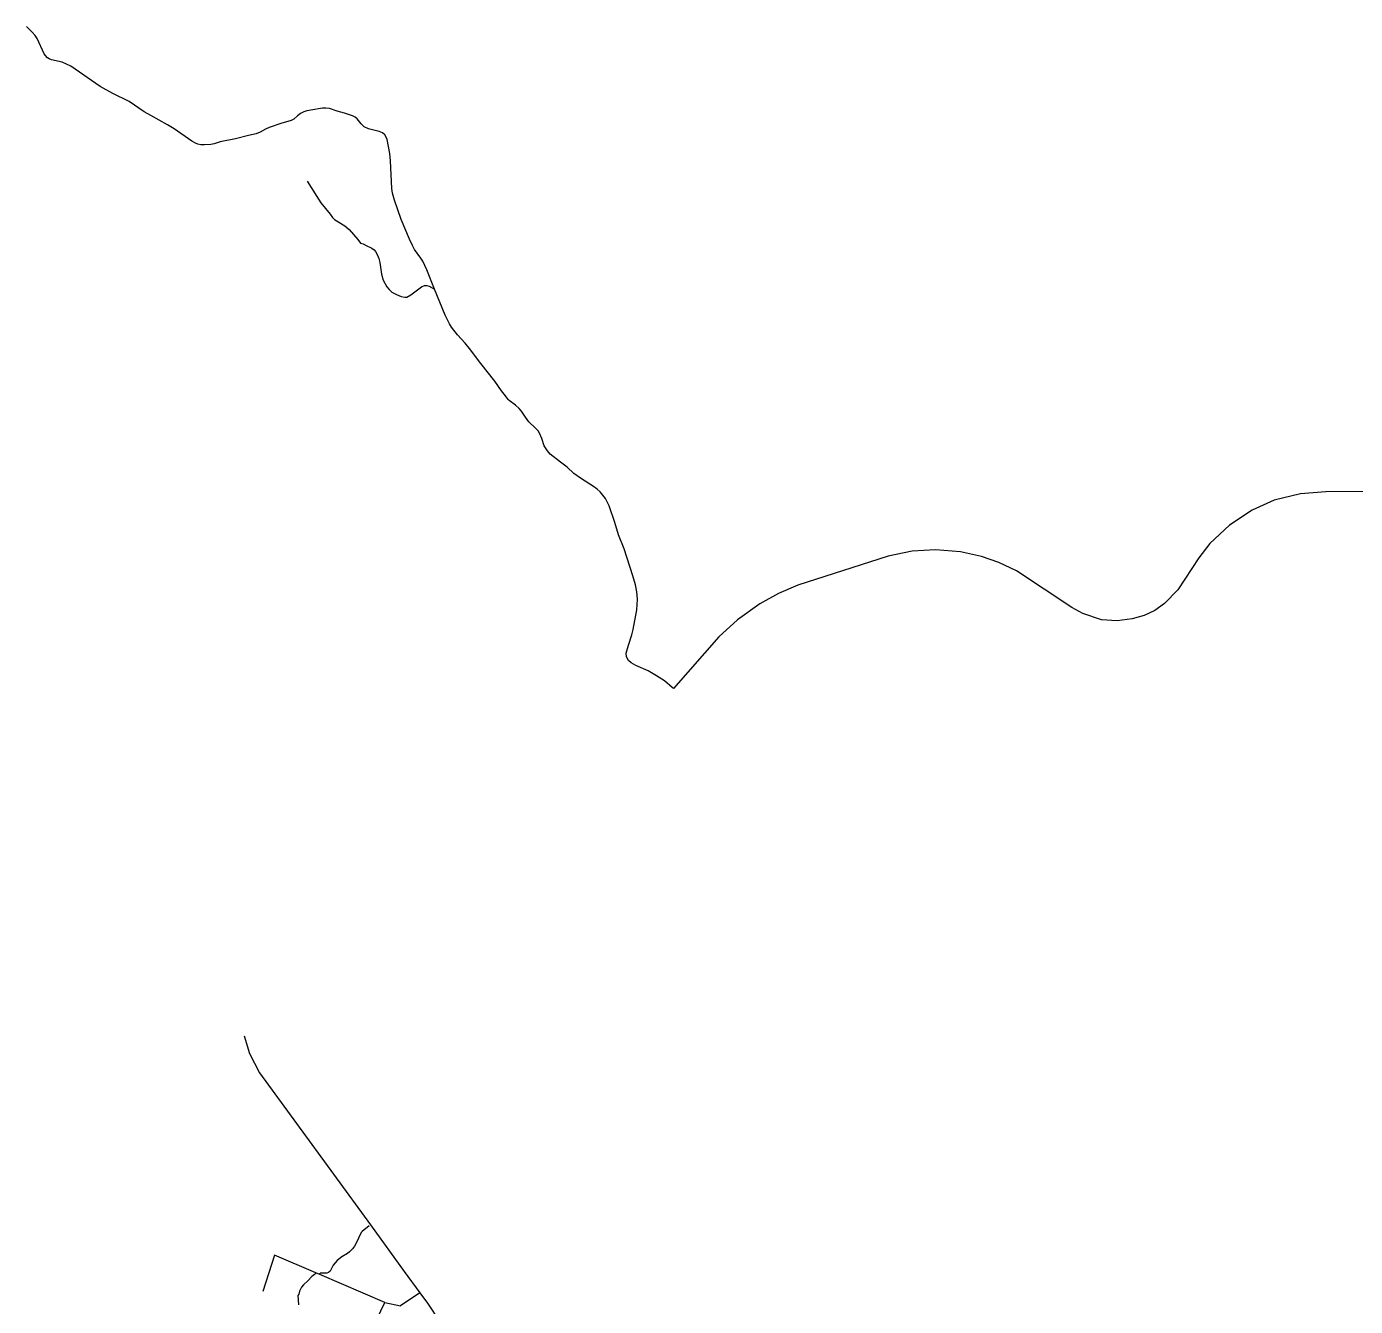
# Model space of a CAD drawing. Header units: metres. Extents: x 432891 to 477890, y 2556094 to 2581523.
# Drawn here: x 440976 to 444847, y 2570579 to 2574308 of the extents above; entities that cross this region are included whole.
import ezdxf

# ---------------------------------------------------------------- set-up
doc = ezdxf.new("R2010")
doc.units = ezdxf.units.M
doc.layers.add('W10_PIPE_DN200', color=8, linetype='Continuous')

msp = doc.modelspace()

# ---------------------------------------------------------------- linework, layer by layer
at = {"layer": 'W10_PIPE_DN200'}
for points in [[(441838.1, 2574070.3), (441804.1, 2574065.2), (441792, 2574062.6), (441784.1, 2574059.8), (441774.3, 2574054.9), (441765.1, 2574048), (441754.4, 2574038.2), (441747.2, 2574034.2), (441716.6, 2574026.1), (441682.6, 2574013.9), (441672, 2574009.2), (441656, 2574000.2), (441645, 2573995.7), (441622.3, 2573991), (441584.3, 2573981.4), (441540.3, 2573972.3), (441522.4, 2573966.5), (441512.9, 2573964.7), (441493.8, 2573963.3), (441483.6, 2573963.9), (441474.5, 2573966), (441468.3, 2573968.3), (441457.7, 2573974), (441405.9, 2574010), (441386.2, 2574022.5), (441337.4, 2574049.1), (441318.8, 2574060.1), (441274.7, 2574089.7), (441227.4, 2574113.1), (441190.4, 2574134.2), (441104.3, 2574192.9), (441092.6, 2574199.3), (441079.8, 2574204.3), (441048.5, 2574211.8), (441041.6, 2574214.3), (441036.6, 2574217.7), (441030.6, 2574224.1), (441027, 2574229.3), (441006.3, 2574273.5), (441000.9, 2574282.8), (440992.5, 2574292.1), (440975.8, 2574308.4)], [(442164.8, 2573542.8), (442141.7, 2573599.8), (442130, 2573624.9), (442124.7, 2573633.7), (442106.3, 2573658.6), (442099.8, 2573670.3), (442091.1, 2573688.8), (442067.1, 2573746.2), (442047.6, 2573802.2), (442041.9, 2573823), (442039.8, 2573836.2), (442036, 2573916.7), (442034.4, 2573938.8), (442026.2, 2573979.4), (442023.7, 2573986.5), (442019.6, 2573992.9), (442012.7, 2573999), (442002.9, 2574002.9), (441971.9, 2574010), (441959.6, 2574016.3), (441950.4, 2574025.1), (441939.4, 2574039.4), (441933.5, 2574043.9), (441925, 2574048.2), (441902, 2574056), (441880.5, 2574061.6), (441858.6, 2574069.3), (441847.5, 2574070.9), (441838.1, 2574070.3)], [(441793.5, 2573857.9), (441833.4, 2573795), (441860.3, 2573761.7), (441867.3, 2573751.6), (441873.1, 2573745.7), (441902.8, 2573727.9), (441915.8, 2573716.8), (441941.2, 2573687.6), (441949, 2573677)], [(441949, 2573677), (441956.1, 2573674.8), (441965.7, 2573670.6), (441981.7, 2573662.3), (441988.5, 2573657.5), (441992.5, 2573652.7), (441998.4, 2573642.2), (442002.3, 2573632.8), (442005.4, 2573620.9), (442010.1, 2573586.6), (442015.2, 2573569.4), (442025.6, 2573549.8), (442032.2, 2573541.7), (442040.3, 2573534.2), (442053.3, 2573527.6), (442067.6, 2573522), (442078.2, 2573519.4), (442084, 2573519.6)], [(442084, 2573519.6), (442095.8, 2573526.2), (442126.5, 2573549.5), (442134.8, 2573553.8), (442141.7, 2573554.1), (442148.7, 2573552.1), (442164.8, 2573542.8)], [(442856.6, 2572382.4), (442834.2, 2572401.3), (442811.1, 2572416.7), (442786.6, 2572430.6), (442751.3, 2572446.4), (442736.9, 2572453.9), (442729.1, 2572461.1), (442723.6, 2572472.1), (442723.1, 2572481.9), (442729.1, 2572505.3), (442738.8, 2572535.3), (442743.2, 2572551.2), (442753.7, 2572608.3), (442755.3, 2572639.9), (442753.9, 2572660.8), (442749.8, 2572681.2), (442742.6, 2572707.7), (442717.2, 2572786), (442700.7, 2572826.8), (442689.8, 2572863.2), (442673.1, 2572911.9), (442662.1, 2572933.3), (442646.8, 2572952.2), (442638.6, 2572959.9), (442627.2, 2572968.1), (442592.5, 2572989.9), (442570.4, 2573006), (442550.4, 2573024.3), (442531, 2573038.7), (442501.8, 2573062.1), (442493.2, 2573071.8), (442483.5, 2573087), (442477.2, 2573108.3), (442470.5, 2573123.1), (442466, 2573130.6), (442458.9, 2573138.3), (442439.3, 2573156.1), (442429, 2573169.7), (442417.5, 2573187.6), (442410.7, 2573195.4), (442400.4, 2573205), (442381.5, 2573219.1), (442379.4, 2573221.4), (442371.3, 2573232.6), (442359.4, 2573246.9), (442340.3, 2573275), (442299.5, 2573326.1), (442266.5, 2573369.9), (442253.4, 2573386), (442231.8, 2573410), (442213.8, 2573432.8), (442207.9, 2573442.5), (442195.3, 2573467.6), (442164.8, 2573542.8)], [(445177.9, 2572955.8), (444760.8, 2572952.7), (444687.7, 2572947.1), (444611, 2572927.9), (444546.9, 2572899.5), (444480.3, 2572855.4), (444423.7, 2572801.7), (444391.4, 2572760.1), (444330.3, 2572667.3), (444291.1, 2572626.6), (444262.8, 2572606.8), (444232.1, 2572592.4), (444196.8, 2572581.9), (444153.2, 2572576.1), (444108, 2572579.6), (444053.2, 2572597.8), (444021.2, 2572615.6), (443859.9, 2572722.6), (443808.6, 2572746.9), (443757.6, 2572764.5), (443697.2, 2572778), (443624.2, 2572783.8), (443556.1, 2572779.5), (443486.3, 2572764.7), (443223.3, 2572680.7), (443166.4, 2572656), (443112.1, 2572625.9), (443047, 2572579.7), (442992.9, 2572530.4), (442860.4, 2572379.2), (442860.3, 2572379.1)], [(442860.3, 2572379.1), (442856.6, 2572382.4)], [(441610, 2571366.7), (441624.9, 2571315.4), (441654.1, 2571259), (441977.9, 2570816.1), (442076.4, 2570680.8), (442121.9, 2570618.5)], [(441973.8, 2570813.1), (441953.7, 2570797.3), (441950.2, 2570793.7), (441935.4, 2570760.8), (441931.1, 2570753.7), (441925.4, 2570746.5), (441916.7, 2570737.8), (441910.5, 2570732.9), (441894.4, 2570723), (441880.6, 2570712.6), (441869, 2570698.4), (441860.8, 2570681), (441855.1, 2570677.3), (441850.3, 2570675.9), (441831.5, 2570675.5)], [(441818.4, 2570676.8), (441698.6, 2570728.4), (441664.2, 2570622.2)], [(441816.8, 2570673.1), (441814.3, 2570671.3), (441807.1, 2570665.4), (441795.1, 2570653.2), (441782.4, 2570641.8), (441776.5, 2570634.2), (441771, 2570623.5), (441769.1, 2570614.6), (441766.5, 2570610.1)], [(441818.4, 2570676.8), (441816.8, 2570673.1)], [(441830, 2570671.8), (441818.4, 2570676.8)], [(441830, 2570671.8), (441831.5, 2570675.5)], [(442019.6, 2570590), (441830, 2570671.8)], [(441766.5, 2570610.1), (441768, 2570584.2), (441768.3, 2570583.1)], [(441973.4, 2570493.1), (442019.6, 2570590)], [(442019.6, 2570590), (442064.9, 2570580.4)], [(442121.9, 2570618.5), (442064.9, 2570580.4)], [(442121.9, 2570618.5), (442143.7, 2570588.5), (442179.7, 2570533.6), (442212.5, 2570477.7), (442245.4, 2570412.7), (442265.8, 2570368.2), (442304.2, 2570264), (442330.7, 2570164.9)]]:
    msp.add_lwpolyline(points, dxfattribs=at)

doc.saveas('drawing.dxf')
